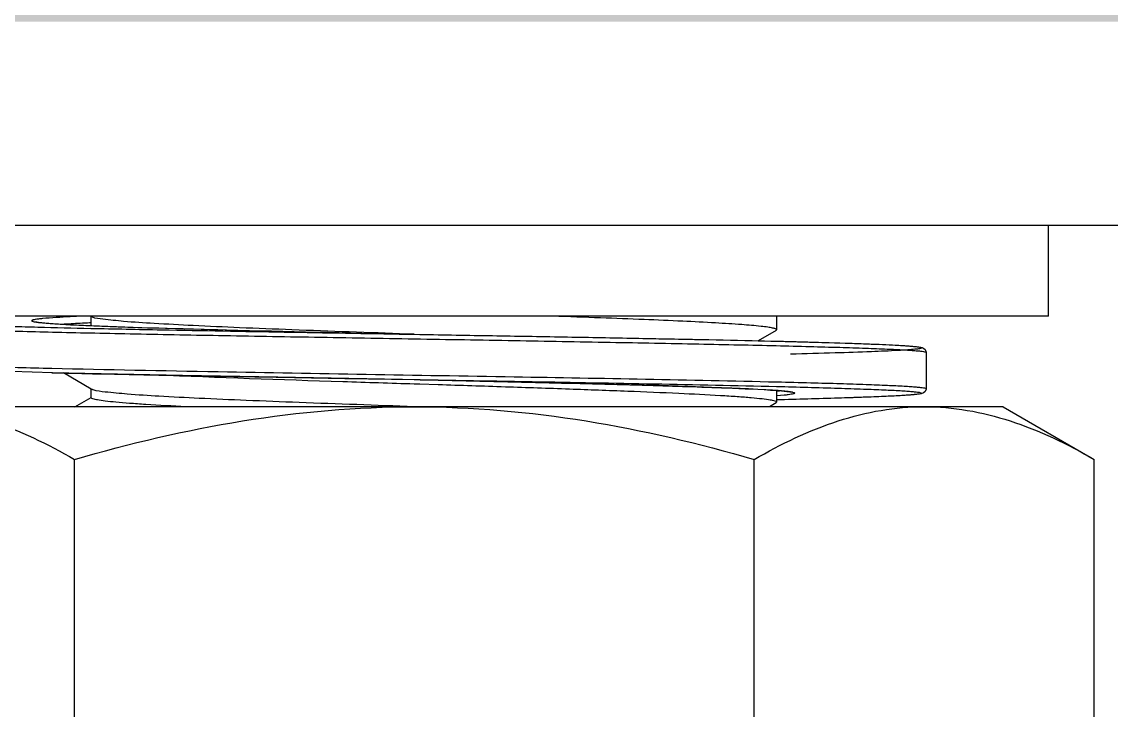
# Model space of a CAD drawing. Extents: x 69728788 to 150676229, y 20327566 to 43663798.
# Drawn here: x 75469410.9 to 75469520.4, y 20756065.1 to 20756134.3 of the extents above; entities that cross this region are included whole.
import ezdxf

# ---------------------------------------------------------------- set-up
doc = ezdxf.new("R2010")
doc.units = 0
doc.header["$LTSCALE"] = 1000
doc.header["$MEASUREMENT"] = 0
doc.layers.get('0').update_dxf_attribs({"linetype": 'CONTINUOUS'})
for name, color, linetype in [('02___PRT_ALL_AXES', 7, 'CONTINUOUS'), ('03___PRT_ALL_CURVES', 7, 'CONTINUOUS'), ('11122', 7, 'CONTINUOUS')]:
    doc.layers.add(name, color=color, linetype=linetype)

msp = doc.modelspace()

# ---------------------------------------------------------------- hatches: boundary and pattern name
at = {"layer": '11122'}
h = msp.add_hatch(dxfattribs=at)
h.set_pattern_fill('AR-CONC', color=256, scale=50, style=0)
h.set_pattern_definition([(50, (74975082.3, 21395942.1), (358.63009, -31.37607), [37.5, -412.5]), (355, (74975082.3, 21395942.1), (-69.37567, 376.09607), [30, -330]), (100.4514, (74975112.18, 21395939.5), (289.25469, 344.71977), [31.8701, -350.57106]), (46.1842, (74975082.3, 21396042.1), (533.62052, -82.7595), [56.25, -618.75]), (96.6356, (74975126.76, 21396035.2), (467.33135, 487.05894), [47.80514, -525.8565]), (351.1842, (74975082.3, 21396042.1), (467.33097, 487.0593), [45, -495]), (21, (74975132.3, 21396017.1), (298.45353, -201.30945), [37.5, -412.5]), (326, (74975132.3, 21396017.1), (121.65767, 362.57502), [30, -330]), (71.4514, (74975157.16, 21396000.32), (420.11131, 161.26525), [31.8701, -350.57106]), (37.5, (74975082.29, 21395942.1), (6.079928, 166.446927), [0, -326, 0, -335, 0, -331.25]), (7.5, (74975082.29, 21395942.1), (131.53477, 197.205856), [0, -191, 0, -318.5, 0, -126.25]), (327.5, (74974970.79, 21395942.1), (266.911218, -11.277436), [0, -125, 0, -390, 0, -517.5]), (317.5, (74974920.8, 21395942.1), (291.593085, 50.05249), [0, -162.5, 0, -259, 0, -367.5])])
edge = h.paths.add_edge_path()
edge.add_line((75462987.85, 20756457.53), (75462603.57, 20756540.89))
edge.add_line((75462603.57, 20756540.89), (75462788.69, 20756612.52))
edge.add_line((75462788.69, 20756404.22), (75462987.85, 20756457.53))
edge.add_line((75462788.69, 20756404.22), (75462788.69, 20756134.28))
edge.add_line((75462788.69, 20756853.4), (75462788.69, 20756612.52))
edge.add_line((75462788.69, 20756853.4), (75473449.6, 20756853.4))
edge.add_line((75462788.69, 20756134.28), (75473449.6, 20756134.28))
edge.add_line((75466885.08, 20756430.23), (75466844.48, 20756430.23))
edge.add_line((75466790.75, 20756480.32), (75466890.92, 20756480.32))
edge.add_line((75466837.19, 20756430.23), (75466796.59, 20756430.23))
edge.add_line((75466837.19, 20756398.36), (75466844.48, 20756398.36))
edge.add_line((75466796.59, 20756353.5), (75466796.44, 20756353.5))
edge.add_line((75466844.48, 20756361.94), (75466837.19, 20756361.94))
edge.add_line((75466885.23, 20756353.5), (75466885.08, 20756353.5))
edge.add_line((75466790.75, 20756480.32), (75466799.1, 20756430.23))
edge.add_line((75466890.92, 20756480.32), (75466882.57, 20756430.23))
edge.add_line((75466885.23, 20756361.94), (75466885.23, 20756134.28))
edge.add_line((75466885.08, 20756430.23), (75466885.08, 20756361.94))
edge.add_line((75466844.48, 20756430.23), (75466844.48, 20756361.94))
edge.add_line((75466837.19, 20756430.23), (75466837.19, 20756361.94))
edge.add_line((75466796.59, 20756430.23), (75466796.59, 20756361.94))
edge.add_line((75466796.44, 20756361.94), (75466796.44, 20756134.28))
edge.add_line((75466307.43, 20756480.61), (75466299.08, 20756430.48))
edge.add_line((75466307.43, 20756480.61), (75466207.18, 20756480.61))
edge.add_line((75466260.95, 20756430.48), (75466301.59, 20756430.48))
edge.add_line((75466213.03, 20756430.48), (75466253.66, 20756430.48))
edge.add_line((75466260.95, 20756398.58), (75466253.66, 20756398.58))
edge.add_line((75466301.59, 20756362.13), (75466301.74, 20756362.13))
edge.add_line((75466253.66, 20756362.13), (75466260.95, 20756362.13))
edge.add_line((75466212.88, 20756362.13), (75466213.03, 20756362.13))
edge.add_line((75466207.18, 20756480.61), (75466215.54, 20756430.48))
edge.add_line((75466212.88, 20756362.13), (75466212.88, 20756134.28))
edge.add_line((75466213.03, 20756430.48), (75466213.03, 20756362.13))
edge.add_line((75466253.66, 20756430.48), (75466253.66, 20756362.13))
edge.add_line((75466260.95, 20756430.48), (75466260.95, 20756362.13))
edge.add_line((75466301.59, 20756430.48), (75466301.59, 20756362.13))
edge.add_line((75466301.74, 20756362.13), (75466301.74, 20756134.28))
edge.add_line((75465727.44, 20756480.61), (75465735.79, 20756430.48))
edge.add_line((75465727.44, 20756480.61), (75465827.69, 20756480.61))
edge.add_line((75465773.92, 20756430.48), (75465733.28, 20756430.48))
edge.add_line((75465821.84, 20756430.48), (75465781.21, 20756430.48))
edge.add_line((75465773.92, 20756398.58), (75465781.21, 20756398.58))
edge.add_line((75465733.28, 20756362.13), (75465733.13, 20756362.13))
edge.add_line((75465781.21, 20756362.13), (75465773.92, 20756362.13))
edge.add_line((75465821.99, 20756362.13), (75465821.84, 20756362.13))
edge.add_line((75465827.69, 20756480.61), (75465819.34, 20756430.48))
edge.add_line((75465821.99, 20756362.13), (75465821.99, 20756134.28))
edge.add_line((75465821.84, 20756430.48), (75465821.84, 20756362.13))
edge.add_line((75465781.21, 20756430.48), (75465781.21, 20756362.13))
edge.add_line((75465773.92, 20756430.48), (75465773.92, 20756362.13))
edge.add_line((75465733.28, 20756430.48), (75465733.28, 20756362.13))
edge.add_line((75465733.13, 20756362.13), (75465733.13, 20756134.28))
edge.add_line((75469406.12, 20756430.23), (75469446.73, 20756430.23))
edge.add_line((75469500.45, 20756480.32), (75469400.28, 20756480.32))
edge.add_line((75469454.01, 20756430.23), (75469494.61, 20756430.23))
edge.add_line((75469454.01, 20756398.36), (75469446.73, 20756398.36))
edge.add_line((75469494.61, 20756353.5), (75469494.76, 20756353.5))
edge.add_line((75469446.73, 20756361.94), (75469454.01, 20756361.94))
edge.add_line((75469405.97, 20756353.5), (75469406.12, 20756353.5))
edge.add_line((75469500.45, 20756480.32), (75469492.1, 20756430.23))
edge.add_line((75469400.28, 20756480.32), (75469408.63, 20756430.23))
edge.add_line((75469405.97, 20756361.94), (75469405.97, 20756134.28))
edge.add_line((75469406.12, 20756430.23), (75469406.12, 20756361.94))
edge.add_line((75469446.73, 20756430.23), (75469446.73, 20756361.94))
edge.add_line((75469454.01, 20756430.23), (75469454.01, 20756361.94))
edge.add_line((75469494.61, 20756430.23), (75469494.61, 20756361.94))
edge.add_line((75469494.76, 20756361.94), (75469494.76, 20756134.28))
edge.add_line((75470564.08, 20756480.61), (75470555.72, 20756430.48))
edge.add_line((75470564.08, 20756480.61), (75470463.82, 20756480.61))
edge.add_line((75470517.59, 20756430.48), (75470558.23, 20756430.48))
edge.add_line((75470469.67, 20756430.48), (75470510.3, 20756430.48))
edge.add_line((75470517.59, 20756398.58), (75470510.3, 20756398.58))
edge.add_line((75470558.23, 20756362.13), (75470558.38, 20756362.13))
edge.add_line((75470510.3, 20756362.13), (75470517.59, 20756362.13))
edge.add_line((75470469.52, 20756362.13), (75470469.67, 20756362.13))
edge.add_line((75470463.82, 20756480.61), (75470472.18, 20756430.48))
edge.add_line((75470469.52, 20756362.13), (75470469.52, 20756134.28))
edge.add_line((75470469.67, 20756430.48), (75470469.67, 20756362.13))
edge.add_line((75470510.3, 20756430.48), (75470510.3, 20756362.13))
edge.add_line((75470517.59, 20756430.48), (75470517.59, 20756362.13))
edge.add_line((75470558.23, 20756430.48), (75470558.23, 20756362.13))
edge.add_line((75470558.38, 20756362.13), (75470558.38, 20756134.28))
edge.add_line((75469984.08, 20756480.61), (75469992.43, 20756430.48))
edge.add_line((75469984.08, 20756480.61), (75470084.33, 20756480.61))
edge.add_line((75470030.56, 20756430.48), (75469989.93, 20756430.48))
edge.add_line((75470078.49, 20756430.48), (75470037.85, 20756430.48))
edge.add_line((75470030.56, 20756398.58), (75470037.85, 20756398.58))
edge.add_line((75469989.93, 20756362.13), (75469989.78, 20756362.13))
edge.add_line((75470037.85, 20756362.13), (75470030.56, 20756362.13))
edge.add_line((75470078.64, 20756362.13), (75470078.49, 20756362.13))
edge.add_line((75470084.33, 20756480.61), (75470075.98, 20756430.48))
edge.add_line((75470078.64, 20756362.13), (75470078.64, 20756134.28))
edge.add_line((75470078.49, 20756430.48), (75470078.49, 20756362.13))
edge.add_line((75470037.85, 20756430.48), (75470037.85, 20756362.13))
edge.add_line((75470030.56, 20756430.48), (75470030.56, 20756362.13))
edge.add_line((75469989.93, 20756430.48), (75469989.93, 20756362.13))
edge.add_line((75469989.78, 20756362.13), (75469989.78, 20756134.28))
edge.add_line((75473648.77, 20756447.19), (75473264.48, 20756530.55))
edge.add_line((75473264.48, 20756530.55), (75473449.6, 20756602.18))
edge.add_line((75473449.6, 20756393.88), (75473648.77, 20756447.19))
edge.add_line((75473449.6, 20756393.88), (75473449.6, 20756123.94))
edge.add_line((75473449.6, 20756843.06), (75473449.6, 20756602.18))
edge.add_line((75472830.81, 20756480.08), (75472930.91, 20756480.08))
edge.add_line((75472877.22, 20756430.03), (75472836.65, 20756430.03))
edge.add_line((75472925.08, 20756430.03), (75472884.5, 20756430.03))
edge.add_line((75472877.22, 20756398.18), (75472884.5, 20756398.18))
edge.add_line((75472830.81, 20756480.08), (75472839.15, 20756430.03))
edge.add_line((75472925.08, 20756430.03), (75472925.08, 20756361.78))
edge.add_line((75472884.5, 20756430.03), (75472884.5, 20756361.78))
edge.add_line((75472877.22, 20756430.03), (75472877.22, 20756361.78))
edge.add_line((75472836.65, 20756430.03), (75472836.65, 20756361.78))
edge.add_line((75472930.91, 20756480.08), (75472922.57, 20756430.03))
edge.add_line((75472836.65, 20756361.78), (75472836.5, 20756361.78))
edge.add_line((75472884.5, 20756361.78), (75472877.22, 20756361.78))
edge.add_line((75472925.22, 20756361.78), (75472925.08, 20756361.78))
edge.add_line((75472925.22, 20756361.78), (75472925.22, 20756134.28))
edge.add_line((75472836.5, 20756361.78), (75472836.5, 20756134.28))

# ---------------------------------------------------------------- linework, layer by layer
at = {"color": 0, "linetype": 'Continuous'}
for p, q in [((75469548.23, 20756113.79), (75469352.45, 20756113.79)), ((75469413.85, 20756103.95), (75469414.4, 20756103.91)), ((75469417.83, 20756104.01), (75469417.67, 20756104)), ((75469417.92, 20756104.61), (75469417.8, 20756104.68)), ((75469417.87, 20756104.01), (75469417.83, 20756104.01)), ((75469417.86, 20756103.77), (75469417.86, 20756104.68)), ((75469417.98, 20756104.58), (75469417.92, 20756104.61)), ((75469414.4, 20756103.91), (75469415.04, 20756103.87)), ((75469415.04, 20756103.87), (75469415.78, 20756103.83)), ((75469415.16, 20756103.87), (75469415.12, 20756103.87)), ((75469415.78, 20756103.83), (75469416.62, 20756103.79)), ((75469416.62, 20756103.79), (75469418.11, 20756103.73)), ((75469417.74, 20756103.74), (75469417.84, 20756103.8)), ((75469417.77, 20756103.74), (75469417.83, 20756103.74)), ((75469417.78, 20756103.47), (75469417.84, 20756103.46)), ((75469417.87, 20756103.74), (75469417.86, 20756103.77)), ((75469418.11, 20756103.73), (75469420.55, 20756103.63)), ((75469420.55, 20756103.63), (75469423.53, 20756103.53)), ((75469423.53, 20756103.53), (75469427.11, 20756103.43)), ((75469427.11, 20756103.43), (75469431.32, 20756103.31)), ((75469431.32, 20756103.31), (75469437.47, 20756103.16)), ((75469450.34, 20756102.86), (75469449.58, 20756102.89)), ((75469449.58, 20756102.88), (75469450.34, 20756102.86)), ((75469449.58, 20756102.88), (75469450.34, 20756102.86)), ((75469450.34, 20756102.86), (75469450.9, 20756102.85)), ((75469450.9, 20756102.85), (75469463.59, 20756102.64)), ((75469486.71, 20756103.25), (75469484.91, 20756102.21)), ((75469486.71, 20756103.25), (75469486.77, 20756103.32)), ((75469463.59, 20756102.64), (75469478.32, 20756102.36)), ((75469478.32, 20756102.36), (75469486.37, 20756102.18)), ((75469486.37, 20756102.18), (75469491.32, 20756102.05)), ((75469491.32, 20756102.05), (75469494.31, 20756101.96)), ((75469494.31, 20756101.96), (75469496.1, 20756101.9)), ((75469496.1, 20756101.9), (75469497.56, 20756101.83)), ((75469497.56, 20756101.83), (75469498.36, 20756101.8)), ((75469498.36, 20756101.8), (75469499.04, 20756101.76)), ((75469499.04, 20756101.76), (75469499.61, 20756101.73)), ((75469501.79, 20756101.04), (75469501.79, 20756097.4)), ((75469413.96, 20756099), (75469409.88, 20756099.11)), ((75469413.85, 20756099.45), (75469413.9, 20756099.45)), ((75469427.02, 20756098.72), (75469413.96, 20756099)), ((75469417.86, 20756097.36), (75469415.07, 20756098.98)), ((75469417.94, 20756098.91), (75469417.98, 20756098.91)), ((75469436.61, 20756098.55), (75469427.02, 20756098.72)), ((75469429.81, 20756098.67), (75469430.04, 20756098.67)), ((75469430.04, 20756098.67), (75469436.45, 20756098.55)), ((75469436.45, 20756098.55), (75469436.61, 20756098.55)), ((75469450.92, 20756098.3), (75469436.61, 20756098.55)), ((75469436.61, 20756098.55), (75469443.35, 20756098.43)), ((75469417.86, 20756096.49), (75469417.86, 20756097.4)), ((75469417.92, 20756097.33), (75469417.86, 20756097.36)), ((75469443.35, 20756098.43), (75469443.46, 20756098.43)), ((75469443.46, 20756098.43), (75469450.31, 20756098.31)), ((75469450.31, 20756098.31), (75469450.34, 20756098.31)), ((75469450.34, 20756098.31), (75469450.92, 20756098.3)), ((75469450.91, 20756097.84), (75469450.34, 20756097.86)), ((75469452.74, 20756097.78), (75469450.91, 20756097.84)), ((75469450.92, 20756098.3), (75469452.75, 20756098.26)), ((75469450.92, 20756098.3), (75469452.75, 20756098.27)), ((75469457.49, 20756098.15), (75469452.75, 20756098.26)), ((75469465.15, 20756097.96), (75469457.49, 20756098.15)), ((75469470.45, 20756097.83), (75469465.15, 20756097.96)), ((75469474.95, 20756097.7), (75469470.45, 20756097.83)), ((75469477.8, 20756097.61), (75469474.95, 20756097.7)), ((75469480.23, 20756097.53), (75469477.8, 20756097.61)), ((75469482.27, 20756097.45), (75469480.23, 20756097.53)), ((75469483.95, 20756097.38), (75469482.27, 20756097.45)), ((75469484.88, 20756097.33), (75469483.95, 20756097.38)), ((75469486.75, 20756097.62), (75469486.81, 20756097.62)), ((75469486.77, 20756098.08), (75469486.83, 20756098.08)), ((75469416.22, 20756095.58), (75469417.84, 20756096.52)), ((75469485.68, 20756097.28), (75469484.88, 20756097.33)), ((75469486.36, 20756097.24), (75469485.68, 20756097.28)), ((75469491.7, 20756096.4), (75469486.77, 20756096.27)), ((75469487.54, 20756096.74), (75469486.8, 20756096.68)), ((75469494.47, 20756096.49), (75469491.7, 20756096.4)), ((75469496.15, 20756096.55), (75469494.47, 20756096.49)), ((75469497.53, 20756096.61), (75469496.15, 20756096.55)), ((75469498.3, 20756096.64), (75469497.53, 20756096.61)), ((75469498.97, 20756096.68), (75469498.3, 20756096.64)), ((75469486.71, 20756095.97), (75469486.04, 20756095.58)), ((75469486.71, 20756095.97), (75469486.77, 20756096.03))]:
    msp.add_line(p, q, dxfattribs=at)
for points in [[(75469412.17, 20756104.13), (75469412.18, 20756104.13), (75469412.21, 20756104.13), (75469412.27, 20756104.11), (75469412.34, 20756104.1), (75469412.44, 20756104.09), (75469412.55, 20756104.07), (75469412.68, 20756104.06), (75469412.82, 20756104.04), (75469412.99, 20756104.02), (75469413.17, 20756104), (75469413.38, 20756103.99), (75469413.6, 20756103.97), (75469413.85, 20756103.95)], [(75469437.47, 20756103.16), (75469449.01, 20756102.89), (75469449.58, 20756102.88)], [(75469499.61, 20756101.73), (75469499.86, 20756101.71), (75469500.08, 20756101.69), (75469500.28, 20756101.68), (75469500.47, 20756101.66), (75469500.63, 20756101.64), (75469500.78, 20756101.63), (75469500.91, 20756101.61), (75469501.03, 20756101.6), (75469501.13, 20756101.58), (75469501.23, 20756101.57), (75469501.31, 20756101.55), (75469501.39, 20756101.53), (75469501.46, 20756101.5), (75469501.56, 20756101.45), (75469501.69, 20756101.34), (75469501.79, 20756101.08), (75469501.79, 20756101.04)], [(75469501.79, 20756097.4), (75469501.79, 20756097.33), (75469501.67, 20756097.08), (75469501.54, 20756096.98), (75469501.45, 20756096.94), (75469501.37, 20756096.91), (75469501.29, 20756096.89), (75469501.21, 20756096.87), (75469501.11, 20756096.86), (75469501, 20756096.84), (75469500.88, 20756096.82), (75469500.74, 20756096.81), (75469500.59, 20756096.79), (75469500.42, 20756096.78), (75469500.23, 20756096.76), (75469500.02, 20756096.74), (75469499.79, 20756096.73), (75469499.54, 20756096.71), (75469498.97, 20756096.68)], [(75469488.36, 20756097.03), (75469488.35, 20756097.03), (75469488.31, 20756097.04), (75469488.25, 20756097.05), (75469488.16, 20756097.07), (75469488.06, 20756097.09), (75469487.93, 20756097.1), (75469487.77, 20756097.12), (75469487.6, 20756097.14), (75469487.4, 20756097.16), (75469487.18, 20756097.18), (75469486.93, 20756097.2), (75469486.66, 20756097.22), (75469486.36, 20756097.24)]]:
    msp.add_lwpolyline(points, dxfattribs=at)
for centre, radius, start, end in [((75469451.63, 20757646.63), 1543.54, 268.54679, 268.74351), ((75469455.48, 20757807.93), 1709.43, 268.60622, 268.7414), ((75469488.79, 20759331.04), 3232.91, 268.74507, 268.95473), ((75469483.69, 20756055.77), 41.56, 85.0643, 85.7408), ((75469484.46, 20756124.04), 26.97, 274.9903, 275.5021)]:
    msp.add_arc(centre, radius, start, end, dxfattribs=at)
for points, knots in [([(75469406.18, 20756104.68), (75469405.56, 20756104.66), (75469404.41, 20756104.62), (75469402.83, 20756104.55), (75469401.7, 20756104.5), (75469400.94, 20756104.45), (75469400.48, 20756104.41), (75469400.11, 20756104.38), (75469399.81, 20756104.35), (75469399.58, 20756104.32), (75469399.45, 20756104.28), (75469399.36, 20756104.26), (75469399.34, 20756104.22), (75469399.37, 20756104.2), (75469399.41, 20756104.19), (75469399.5, 20756104.16), (75469399.65, 20756104.13), (75469399.9, 20756104.1), (75469400.23, 20756104.07), (75469400.64, 20756104.03), (75469401.33, 20756103.98), (75469402.38, 20756103.93), (75469403.87, 20756103.86), (75469405.64, 20756103.79), (75469407.69, 20756103.72), (75469410, 20756103.66), (75469411.63, 20756103.61), (75469412.48, 20756103.59)], [0, 0, 0, 0, 0.093183, 0.172189, 0.236539, 0.263093, 0.285847, 0.304768, 0.319836, 0.33104, 0.338399, 0.342056, 0.342921, 0.344117, 0.346129, 0.34906, 0.357776, 0.370349, 0.386785, 0.407069, 0.431174, 0.49071, 0.565043, 0.653721, 0.756205, 0.871868, 1, 1, 1, 1]), ([(75469412.95, 20756104.44), (75469412.81, 20756104.42), (75469412.57, 20756104.4), (75469412.26, 20756104.36), (75469412.06, 20756104.32), (75469411.95, 20756104.29), (75469411.9, 20756104.27), (75469411.87, 20756104.25), (75469411.87, 20756104.19), (75469411.98, 20756104.17), (75469412.13, 20756104.12), (75469412.4, 20756104.08), (75469412.76, 20756104.04), (75469413.21, 20756104), (75469413.75, 20756103.96), (75469414.66, 20756103.89), (75469416.01, 20756103.82), (75469417.15, 20756103.77), (75469417.77, 20756103.74)], [0, 0, 0, 0, 0.057695, 0.102152, 0.133345, 0.144014, 0.151502, 0.156113, 0.159189, 0.171014, 0.195466, 0.233126, 0.284056, 0.348196, 0.425398, 0.515491, 0.733471, 1, 1, 1, 1]), ([(75469417.02, 20756104.68), (75469416.59, 20756104.67), (75469415.23, 20756104.6), (75469413.87, 20756104.52), (75469412.95, 20756104.44)], [0, 0, 0, 0, 0.316279, 1, 1, 1, 1]), ([(75469417.67, 20756104), (75469417.44, 20756103.99), (75469416.6, 20756103.95), (75469415.76, 20756103.91), (75469415.16, 20756103.87)], [0, 0, 0, 0, 0.279412, 1, 1, 1, 1]), ([(75469449.58, 20756102.89), (75469445.73, 20756103.03), (75469440.13, 20756103.23), (75469432.97, 20756103.51), (75469428.35, 20756103.72), (75469424.47, 20756103.93), (75469421.43, 20756104.11), (75469419.38, 20756104.34), (75469418.31, 20756104.45), (75469417.98, 20756104.58)], [0, 0, 0, 0, 0.364961, 0.531036, 0.678684, 0.803013, 0.899918, 0.966237, 1, 1, 1, 1]), ([(75469486.77, 20756103.32), (75469486.77, 20756103.36), (75469486.59, 20756103.44), (75469486.32, 20756103.5), (75469485.81, 20756103.59), (75469484.79, 20756103.71), (75469483.03, 20756103.86), (75469480.41, 20756104.02), (75469477.14, 20756104.19), (75469473.28, 20756104.35), (75469468.93, 20756104.52), (75469465.88, 20756104.63), (75469464.28, 20756104.68)], [0, 0, 0, 0, 0.005786, 0.019414, 0.041485, 0.072004, 0.157793, 0.275073, 0.421358, 0.593494, 0.787777, 1, 1, 1, 1]), ([(75469398.89, 20756103.77), (75469398.89, 20756103.75), (75469399.01, 20756103.72), (75469399.17, 20756103.68), (75469399.49, 20756103.64), (75469399.92, 20756103.6), (75469400.48, 20756103.56), (75469401.45, 20756103.5), (75469402.96, 20756103.42), (75469405.11, 20756103.34), (75469407.7, 20756103.26), (75469410.7, 20756103.17), (75469414.08, 20756103.09), (75469417.81, 20756103), (75469423.37, 20756102.89), (75469430.91, 20756102.74), (75469440.44, 20756102.58), (75469450.35, 20756102.41), (75469460.26, 20756102.24), (75469469.79, 20756102.07), (75469477.32, 20756101.93), (75469482.88, 20756101.81), (75469486.61, 20756101.73), (75469489.99, 20756101.64), (75469492.99, 20756101.56), (75469495.58, 20756101.48), (75469497.73, 20756101.39), (75469499.24, 20756101.32), (75469500.21, 20756101.26), (75469500.77, 20756101.22), (75469501.19, 20756101.18), (75469501.52, 20756101.14), (75469501.68, 20756101.1), (75469501.79, 20756101.07), (75469501.79, 20756101.04)], [0, 0, 0, 0, 0.000734, 0.002588, 0.005621, 0.009835, 0.015225, 0.021778, 0.038315, 0.05929, 0.084505, 0.11372, 0.146654, 0.182994, 0.222387, 0.30879, 0.402541, 0.500037, 0.597531, 0.691278, 0.777674, 0.817064, 0.853401, 0.886332, 0.915542, 0.940751, 0.961719, 0.978248, 0.984797, 0.990182, 0.994392, 0.99742, 0.99927, 1, 1, 1, 1]), ([(75469417.83, 20756103.74), (75469422.37, 20756103.55), (75469432.95, 20756103.26), (75469443.54, 20756103.02), (75469449.58, 20756102.88)], [0, 0, 0, 0, 0.42908, 1, 1, 1, 1]), ([(75469417.84, 20756103.46), (75469420.2, 20756103.41), (75469430.78, 20756103.2), (75469441.36, 20756103.02), (75469449.58, 20756102.88)], [0, 0, 0, 0, 0.22287, 1, 1, 1, 1]), ([(75469450.9, 20756102.85), (75469453.33, 20756102.81), (75469458.13, 20756102.73), (75469465.21, 20756102.61), (75469471.98, 20756102.48), (75469478.31, 20756102.36), (75469484.06, 20756102.24), (75469489.11, 20756102.12), (75469492.85, 20756102.01), (75469495.41, 20756101.92), (75469496.99, 20756101.86), (75469498.33, 20756101.8), (75469499.3, 20756101.75), (75469499.94, 20756101.7), (75469500.33, 20756101.67), (75469500.66, 20756101.64), (75469500.92, 20756101.61), (75469501.11, 20756101.58), (75469501.24, 20756101.56), (75469501.3, 20756101.53), (75469501.33, 20756101.52), (75469501.34, 20756101.5), (75469501.33, 20756101.48), (75469501.3, 20756101.46), (75469501.23, 20756101.44), (75469501.11, 20756101.41), (75469500.91, 20756101.38), (75469500.52, 20756101.34), (75469499.87, 20756101.29), (75469498.41, 20756101.2), (75469495.98, 20756101.09), (75469492.37, 20756100.97), (75469489.66, 20756100.9), (75469488.16, 20756100.86)], [0, 0, 0, 0, 0.114408, 0.226286, 0.333333, 0.433352, 0.524287, 0.604264, 0.671643, 0.700166, 0.725046, 0.746157, 0.763393, 0.77053, 0.776668, 0.781801, 0.785923, 0.789034, 0.791139, 0.791822, 0.792275, 0.79255, 0.792828, 0.79329, 0.793982, 0.796105, 0.799235, 0.803376, 0.814683, 0.829982, 0.87224, 0.929301, 1, 1, 1, 1]), ([(75469398.89, 20756100.13), (75469398.89, 20756100.11), (75469399.01, 20756100.07), (75469399.17, 20756100.04), (75469399.49, 20756100), (75469399.91, 20756099.96), (75469400.46, 20756099.92), (75469401.43, 20756099.85), (75469402.93, 20756099.78), (75469405.06, 20756099.7), (75469407.63, 20756099.62), (75469410.61, 20756099.53), (75469412.73, 20756099.48), (75469413.85, 20756099.45)], [0, 0, 0, 0, 0.004985, 0.0176, 0.038249, 0.066956, 0.103679, 0.14834, 0.261059, 0.404068, 0.576024, 0.7753, 1, 1, 1, 1]), ([(75469413.9, 20756099.45), (75469419.47, 20756099.32), (75469434.97, 20756099.02), (75469459.26, 20756098.62), (75469477.98, 20756098.29), (75469486.77, 20756098.08)], [0, 0, 0, 0, 0.229313, 0.637984, 1, 1, 1, 1]), ([(75469450.34, 20756097.86), (75469447.95, 20756097.93), (75469439.3, 20756098.21), (75469430.64, 20756098.49), (75469424.38, 20756098.77)], [0, 0, 0, 0, 0.276436, 1, 1, 1, 1]), ([(75469486.77, 20756096.03), (75469486.77, 20756096.1), (75469486.47, 20756096.18), (75469486.05, 20756096.27), (75469485.21, 20756096.38), (75469484.13, 20756096.48), (75469482.72, 20756096.59), (75469480.29, 20756096.74), (75469476.62, 20756096.93), (75469471.56, 20756097.14), (75469465.75, 20756097.35), (75469459.39, 20756097.57), (75469454.99, 20756097.71), (75469452.74, 20756097.78)], [0, 0, 0, 0, 0.005703, 0.020172, 0.04378, 0.076386, 0.117742, 0.167486, 0.290355, 0.440693, 0.61322, 0.801833, 1, 1, 1, 1]), ([(75469452.75, 20756098.27), (75469455.89, 20756098.22), (75469467.23, 20756098.02), (75469478.56, 20756097.82), (75469486.75, 20756097.62)], [0, 0, 0, 0, 0.277252, 1, 1, 1, 1]), ([(75469452.75, 20756098.26), (75469456.47, 20756098.17), (75469463.51, 20756098.01), (75469473.16, 20756097.77), (75469480.78, 20756097.52), (75469485.09, 20756097.34), (75469486.77, 20756097.21)], [0, 0, 0, 0, 0.327938, 0.620366, 0.851227, 1, 1, 1, 1]), ([(75469486.81, 20756097.62), (75469488.87, 20756097.57), (75469491.76, 20756097.49), (75469495.35, 20756097.37), (75469497.42, 20756097.29), (75469498.87, 20756097.22), (75469499.82, 20756097.16), (75469500.34, 20756097.12), (75469500.78, 20756097.07), (75469501.04, 20756097.05), (75469501.47, 20756096.94), (75469501.04, 20756096.84), (75469500.78, 20756096.82), (75469500.34, 20756096.77), (75469499.82, 20756096.73), (75469498.87, 20756096.67), (75469497.42, 20756096.6), (75469495.34, 20756096.52), (75469491.75, 20756096.4), (75469488.86, 20756096.32), (75469486.8, 20756096.27)], [0, 0, 0, 0, 0.212148, 0.298132, 0.369616, 0.425941, 0.448254, 0.466597, 0.480935, 0.491247, 0.499914, 0.508617, 0.518947, 0.533304, 0.551665, 0.573994, 0.630349, 0.701857, 0.787856, 1, 1, 1, 1]), ([(75469486.83, 20756098.08), (75469487.95, 20756098.05), (75469490.07, 20756098), (75469493.05, 20756097.92), (75469495.61, 20756097.83), (75469497.75, 20756097.75), (75469499.25, 20756097.68), (75469500.22, 20756097.62), (75469500.77, 20756097.58), (75469501.19, 20756097.53), (75469501.52, 20756097.49), (75469501.68, 20756097.46), (75469501.79, 20756097.43), (75469501.79, 20756097.4)], [0, 0, 0, 0, 0.224593, 0.423791, 0.595701, 0.738698, 0.851435, 0.896118, 0.932869, 0.961612, 0.982304, 0.994968, 1, 1, 1, 1]), ([(75469427.37, 20756095.58), (75469426.02, 20756095.65), (75469424.13, 20756095.75), (75469421.79, 20756095.91), (75469420.42, 20756096.02), (75469419.37, 20756096.13), (75469418.56, 20756096.24), (75469418.15, 20756096.33), (75469417.86, 20756096.42), (75469417.86, 20756096.49)], [0, 0, 0, 0, 0.421729, 0.592956, 0.735504, 0.848073, 0.929659, 0.979849, 1, 1, 1, 1]), ([(75469418.06, 20756097.27), (75469418.04, 20756097.28), (75469417.99, 20756097.3), (75469417.94, 20756097.32), (75469417.92, 20756097.33)], [0, 0, 0, 0, 0.561798, 1, 1, 1, 1]), ([(75469450.34, 20756095.58), (75469446.48, 20756095.72), (75469440.85, 20756095.92), (75469433.63, 20756096.2), (75469428.94, 20756096.41), (75469424.95, 20756096.61), (75469421.8, 20756096.81), (75469419.6, 20756097.02), (75469418.45, 20756097.15), (75469418.06, 20756097.27)], [0, 0, 0, 0, 0.358483, 0.522838, 0.669887, 0.794772, 0.893379, 0.962492, 1, 1, 1, 1]), ([(75469487.26, 20756097.17), (75469487.35, 20756097.17), (75469487.62, 20756097.14), (75469487.9, 20756097.11), (75469488.1, 20756097.08)], [0, 0, 0, 0, 0.294737, 1, 1, 1, 1]), ([(75469488.1, 20756097.08), (75469488.19, 20756097.07), (75469488.33, 20756097.05), (75469488.48, 20756097.01), (75469488.59, 20756096.98), (75469488.59, 20756096.93), (75469488.55, 20756096.91), (75469488.51, 20756096.89), (75469488.4, 20756096.86), (75469488.2, 20756096.82), (75469487.9, 20756096.78), (75469487.67, 20756096.75), (75469487.54, 20756096.74)], [0, 0, 0, 0, 0.160817, 0.265115, 0.31558, 0.328996, 0.349081, 0.381472, 0.427462, 0.561552, 0.752432, 1, 1, 1, 1])]:
    msp.add_open_spline(points, degree=3, knots=knots, dxfattribs=at)
at = {"layer": '02___PRT_ALL_AXES', "color": 0, "linetype": 'Continuous'}
for p, q in [((75469514.09, 20756104.68), (75469514.09, 20756113.79)), ((75469514.09, 20756104.68), (75469386.6, 20756104.68)), ((75469486.77, 20756104.68), (75469486.77, 20756103.32)), ((75469486.77, 20756097.21), (75469486.77, 20756096.03)), ((75469509.53, 20756095.58), (75469391.15, 20756095.58)), ((75469509.53, 20756095.58), (75469518.69, 20756090.29)), ((75469416.17, 20756046.23), (75469416.17, 20756090.29)), ((75469484.52, 20756046.23), (75469484.52, 20756090.29)), ((75469518.69, 20756046.23), (75469518.69, 20756090.29))]:
    msp.add_line(p, q, dxfattribs=at)
for points, knots in [([(75469399.08, 20756095.58), (75469400.53, 20756095.58), (75469403.46, 20756095.33), (75469409.32, 20756093.85), (75469413.49, 20756091.84), (75469416.17, 20756090.29)], [0, 0, 0, 0, 0.240576, 0.485848, 1, 1, 1, 1]), ([(75469416.17, 20756090.29), (75469421.72, 20756091.89), (75469432.99, 20756094.57), (75469444.57, 20756095.58), (75469450.34, 20756095.58)], [0, 0, 0, 0, 0.500104, 1, 1, 1, 1]), ([(75469450.34, 20756095.58), (75469456.12, 20756095.58), (75469467.69, 20756094.57), (75469478.96, 20756091.89), (75469484.52, 20756090.29)], [0, 0, 0, 0, 0.499896, 1, 1, 1, 1]), ([(75469484.52, 20756090.29), (75469487.2, 20756091.84), (75469491.36, 20756093.85), (75469497.22, 20756095.33), (75469500.15, 20756095.58), (75469501.6, 20756095.58)], [0, 0, 0, 0, 0.514153, 0.759424, 1, 1, 1, 1]), ([(75469501.6, 20756095.58), (75469503.05, 20756095.58), (75469505.98, 20756095.33), (75469511.84, 20756093.85), (75469516.01, 20756091.84), (75469518.69, 20756090.29)], [0, 0, 0, 0, 0.240576, 0.485848, 1, 1, 1, 1])]:
    msp.add_open_spline(points, degree=3, knots=knots, dxfattribs=at)
at = {"layer": '03___PRT_ALL_CURVES', "color": 0, "linetype": 'Continuous'}
msp.add_line((75469509.53, 20756095.58), (75469391.15, 20756095.58), dxfattribs=at)

doc.saveas('drawing.dxf')
